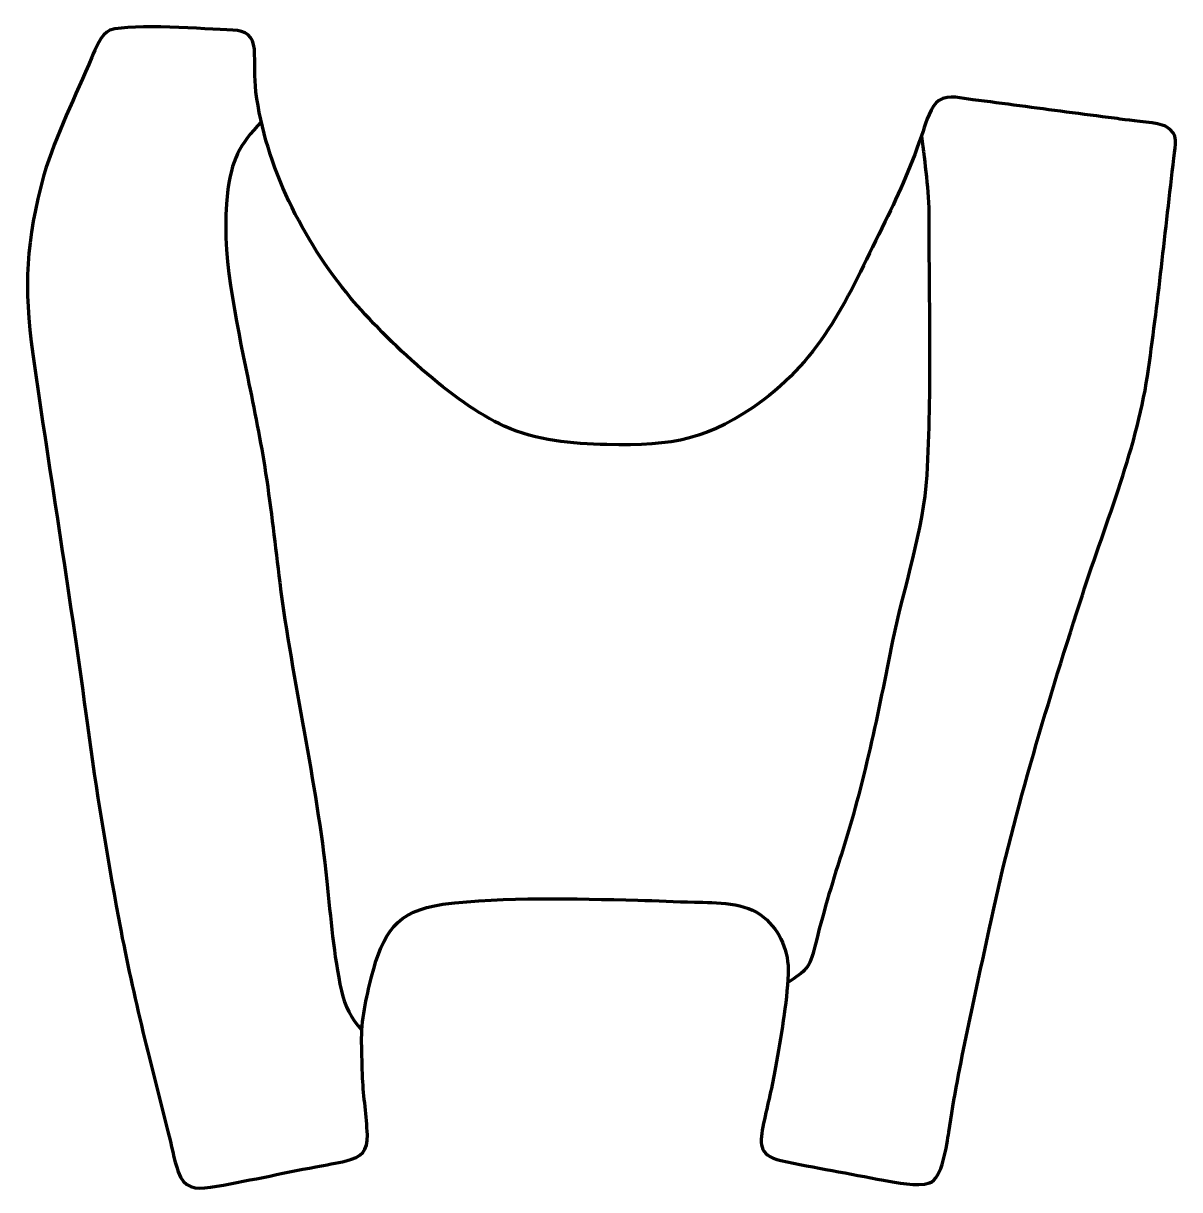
# Model space of a CAD drawing. Header units: millimetres. Extents: x 1260 to 1740, y 302 to 786.
import ezdxf

# ---------------------------------------------------------------- set-up
doc = ezdxf.new("R2010")
doc.units = ezdxf.units.MM
doc.header["$MEASUREMENT"] = 0
doc.layers.add('layer 2', color=7, linetype='Continuous')
doc.layers.add('layer 3', color=7, linetype='Continuous')

msp = doc.modelspace()

# ---------------------------------------------------------------- linework, layer by layer
at = {"layer": 'layer 2', "color": 142, "lineweight": 158}
for points, knots in [([(1358.9053, 745.351), (1349.4755, 735.5416), (1346.534, 729.3851), (1344.8059, 715.8232), (1344.8059, 715.8232), (1341.7733, 692.0233), (1348.4095, 662.6052), (1353.2075, 639.0656), (1353.2075, 639.0656), (1355.8974, 625.868), (1358.5731, 612.7198), (1360.635, 599.4038), (1360.635, 599.4038), (1362.9729, 584.2356), (1364.5846, 569.2828), (1366.4954, 554.0919), (1366.4954, 554.0919), (1371.7541, 512.4721), (1381.7047, 471.9552), (1386.0394, 430.0753), (1386.0394, 430.0753), (1387.6221, 414.7848), (1388.8273, 399.6072), (1392.0771, 384.541), (1392.0771, 384.541), (1393.4226, 378.4663), (1396.1096, 372.9482), (1400.4701, 368.4692)], [0, 0, 0, 0, 0.125, 0.125, 0.125, 0.125, 0.25, 0.25, 0.25, 0.25, 0.375, 0.375, 0.375, 0.375, 0.5, 0.5, 0.5, 0.5, 0.625, 0.625, 0.625, 0.625, 0.75, 0.75, 0.75, 0.75, 1, 1, 1, 1]), ([(1632.9095, 739.4104), (1634.2327, 727.7136), (1635.9613, 717.1125), (1635.9296, 705.2364), (1635.9296, 705.2364), (1635.8828, 669.9039), (1637.0548, 633.8256), (1635.0545, 598.5932), (1635.0545, 598.5932), (1633.5579, 575.3535), (1625.501, 552.6742), (1620.8812, 529.8682), (1620.8812, 529.8682), (1614.8002, 499.6991), (1609.1027, 470.7852), (1599.633, 441.3883), (1599.633, 441.3883), (1595.5329, 428.6606), (1591.7571, 416.0013), (1588.6327, 402.9927), (1588.6327, 402.9927), (1586.4108, 393.7099), (1584.7873, 393.0296), (1577.1611, 387.8854)], [0, 0, 0, 0, 0.14285714, 0.14285714, 0.14285714, 0.14285714, 0.28571429, 0.28571429, 0.28571429, 0.28571429, 0.42857143, 0.42857143, 0.42857143, 0.42857143, 0.57142857, 0.57142857, 0.57142857, 0.57142857, 0.71428571, 0.71428571, 0.71428571, 0.71428571, 1, 1, 1, 1])]:
    msp.add_open_spline(points, degree=3, knots=knots, dxfattribs=at)
at = {"layer": 'layer 3', "color": 22, "lineweight": 158}
msp.add_open_spline([(1693.0611, 749.3409), (1699.7034, 748.4744), (1706.3459, 747.6081), (1712.9884, 746.7417), (1712.9884, 746.7417), (1714.4829, 746.5467), (1715.9775, 746.3518), (1717.472, 746.1569), (1717.472, 746.1569), (1721.2537, 745.6863), (1731.2197, 744.8842), (1734.1602, 743.4359), (1734.1602, 743.4359), (1740.0327, 739.9069), (1738.2938, 736.1088), (1737.6095, 730.233), (1737.6095, 730.233), (1734.102, 700.0949), (1731.0242, 669.8011), (1726.6787, 639.7759), (1726.6787, 639.7759), (1721.7413, 607.9799), (1708.5016, 576.6339), (1698.6996, 545.9749), (1698.6996, 545.9749), (1684.2631, 500.7933), (1670.7353, 456.5184), (1660.9463, 410.0268), (1660.9463, 410.0268), (1654.987, 381.8548), (1648.4618, 354.4433), (1644.1866, 325.8951), (1644.1866, 325.8951), (1643.4644, 321.0563), (1641.4457, 306.4229), (1636.1761, 304.8619), (1636.1761, 304.8619), (1630.8928, 303.297), (1622.5434, 304.928), (1617.1619, 305.9832), (1617.1619, 305.9832), (1602.9441, 308.7536), (1588.6118, 311.1692), (1574.4449, 314.1576), (1574.4449, 314.1576), (1564.9693, 316.3188), (1565.6579, 321.505), (1567.3381, 329.7166), (1567.3381, 329.7166), (1568.9762, 337.5576), (1570.939, 344.9075), (1572.287, 352.8728), (1572.287, 352.8728), (1574.4029, 365.3591), (1577.0279, 379.1213), (1577.5258, 391.726), (1577.5258, 391.726), (1577.8037, 400.9535), (1574.4205, 409.2236), (1567.3289, 415.2341), (1567.3289, 415.2341), (1560.1216, 421.3425), (1547.6059, 421.2657), (1538.6652, 421.4391), (1538.6652, 421.4391), (1530.8362, 421.591), (1522.9306, 422.0419), (1515.0646, 422.2308), (1515.0646, 422.2308), (1488.6972, 422.8569), (1460.3763, 423.6626), (1434.2143, 420.5389), (1434.2143, 420.5389), (1414.6197, 417.6272), (1409.3302, 408.7822), (1404.6191, 390.4783), (1404.6191, 390.4783), (1402.3571, 381.5664), (1400.253, 372.3869), (1400.4749, 363.1456), (1400.4749, 363.1456), (1400.5924, 358.2514), (1400.7095, 353.2402), (1400.8798, 348.3539), (1400.8798, 348.3539), (1401.2397, 340.5168), (1402.5789, 332.6332), (1402.8483, 324.9021), (1402.8483, 324.9021), (1403.0879, 318.0279), (1400.4939, 315.7575), (1394.0753, 314.0341), (1394.0753, 314.0341), (1390.1542, 313.0222), (1385.5572, 312.3918), (1381.498, 311.6039), (1381.498, 311.6039), (1366.9833, 308.7761), (1352.2337, 305.5093), (1337.6879, 303.0604), (1337.6879, 303.0604), (1331.4506, 302.0752), (1326.6288, 302.8502), (1324.3417, 309.4162), (1324.3417, 309.4162), (1322.5712, 314.6285), (1321.472, 320.7934), (1320.086, 326.2339), (1320.086, 326.2339), (1312.4808, 355.869), (1305.0983, 384.736), (1299.5348, 414.8723), (1299.5348, 414.8723), (1294.6049, 441.5902), (1290.2289, 467.8869), (1286.6541, 494.8286), (1286.6541, 494.8286), (1279.8079, 546.2949), (1271.3124, 597.466), (1263.9846, 648.8456), (1263.9846, 648.8456), (1260.0501, 677.0047), (1261.2004, 695.817), (1268.5993, 723.306), (1268.5993, 723.306), (1273.5523, 739.8864), (1281.8221, 756.0527), (1288.4712, 772.1037), (1288.4712, 772.1037), (1289.8801, 775.505), (1292.4597, 781.7527), (1295.9402, 783.3473), (1295.9402, 783.3473), (1306.2318, 786.1592), (1335.0199, 783.8196), (1347.0118, 783.342), (1347.0118, 783.342), (1352.3746, 783.1283), (1355.5057, 780.8884), (1355.9423, 775.4592), (1355.9423, 775.4592), (1356.2947, 769.3768), (1355.8858, 764.0039), (1356.6034, 757.7923), (1356.6034, 757.7923), (1360.5504, 726.8135), (1376.0853, 696.1798), (1395.8525, 672.2777), (1395.8525, 672.2777), (1410.7175, 654.6682), (1438.7737, 628.3878), (1459.6947, 618.9472), (1459.6947, 618.9472), (1473.2275, 612.8407), (1487.5908, 611.6515), (1502.2544, 611.3236), (1502.2544, 611.3236), (1529.9905, 610.795), (1544.3317, 613.0397), (1567.2907, 629.8636), (1567.2907, 629.8636), (1593.4732, 649.731), (1603.6324, 675.4188), (1617.6952, 703.8015), (1617.6952, 703.8015), (1623.8324, 716.1884), (1629.1477, 728.3224), (1633.4951, 741.4643), (1633.4951, 741.4643), (1634.6574, 744.9932), (1636.9441, 752.1332), (1640.1183, 754.165), (1640.1183, 754.165), (1644.395, 756.6823), (1649.4955, 755.0212), (1654.2135, 754.4358), (1654.2135, 754.4358), (1667.1747, 752.8273), (1680.1105, 751.0316), (1693.0611, 749.3409)], degree=3, knots=[0, 0, 0, 0, 0.02173913, 0.02173913, 0.02173913, 0.02173913, 0.04347826, 0.04347826, 0.04347826, 0.04347826, 0.06521739, 0.06521739, 0.06521739, 0.06521739, 0.08695652, 0.08695652, 0.08695652, 0.08695652, 0.10869565, 0.10869565, 0.10869565, 0.10869565, 0.13043478, 0.13043478, 0.13043478, 0.13043478, 0.15217391, 0.15217391, 0.15217391, 0.15217391, 0.17391304, 0.17391304, 0.17391304, 0.17391304, 0.19565217, 0.19565217, 0.19565217, 0.19565217, 0.2173913, 0.2173913, 0.2173913, 0.2173913, 0.23913043, 0.23913043, 0.23913043, 0.23913043, 0.26086957, 0.26086957, 0.26086957, 0.26086957, 0.2826087, 0.2826087, 0.2826087, 0.2826087, 0.30434783, 0.30434783, 0.30434783, 0.30434783, 0.32608696, 0.32608696, 0.32608696, 0.32608696, 0.34782609, 0.34782609, 0.34782609, 0.34782609, 0.36956522, 0.36956522, 0.36956522, 0.36956522, 0.39130435, 0.39130435, 0.39130435, 0.39130435, 0.41304348, 0.41304348, 0.41304348, 0.41304348, 0.43478261, 0.43478261, 0.43478261, 0.43478261, 0.45652174, 0.45652174, 0.45652174, 0.45652174, 0.47826087, 0.47826087, 0.47826087, 0.47826087, 0.5, 0.5, 0.5, 0.5, 0.52173913, 0.52173913, 0.52173913, 0.52173913, 0.54347826, 0.54347826, 0.54347826, 0.54347826, 0.56521739, 0.56521739, 0.56521739, 0.56521739, 0.58695652, 0.58695652, 0.58695652, 0.58695652, 0.60869565, 0.60869565, 0.60869565, 0.60869565, 0.63043478, 0.63043478, 0.63043478, 0.63043478, 0.65217391, 0.65217391, 0.65217391, 0.65217391, 0.67391304, 0.67391304, 0.67391304, 0.67391304, 0.69565217, 0.69565217, 0.69565217, 0.69565217, 0.7173913, 0.7173913, 0.7173913, 0.7173913, 0.73913043, 0.73913043, 0.73913043, 0.73913043, 0.76086957, 0.76086957, 0.76086957, 0.76086957, 0.7826087, 0.7826087, 0.7826087, 0.7826087, 0.80434783, 0.80434783, 0.80434783, 0.80434783, 0.82608696, 0.82608696, 0.82608696, 0.82608696, 0.84782609, 0.84782609, 0.84782609, 0.84782609, 0.86956522, 0.86956522, 0.86956522, 0.86956522, 0.89130435, 0.89130435, 0.89130435, 0.89130435, 0.91304348, 0.91304348, 0.91304348, 0.91304348, 0.93478261, 0.93478261, 0.93478261, 0.93478261, 0.95652174, 0.95652174, 0.95652174, 0.95652174, 1, 1, 1, 1], dxfattribs=at)

doc.saveas('drawing.dxf')
